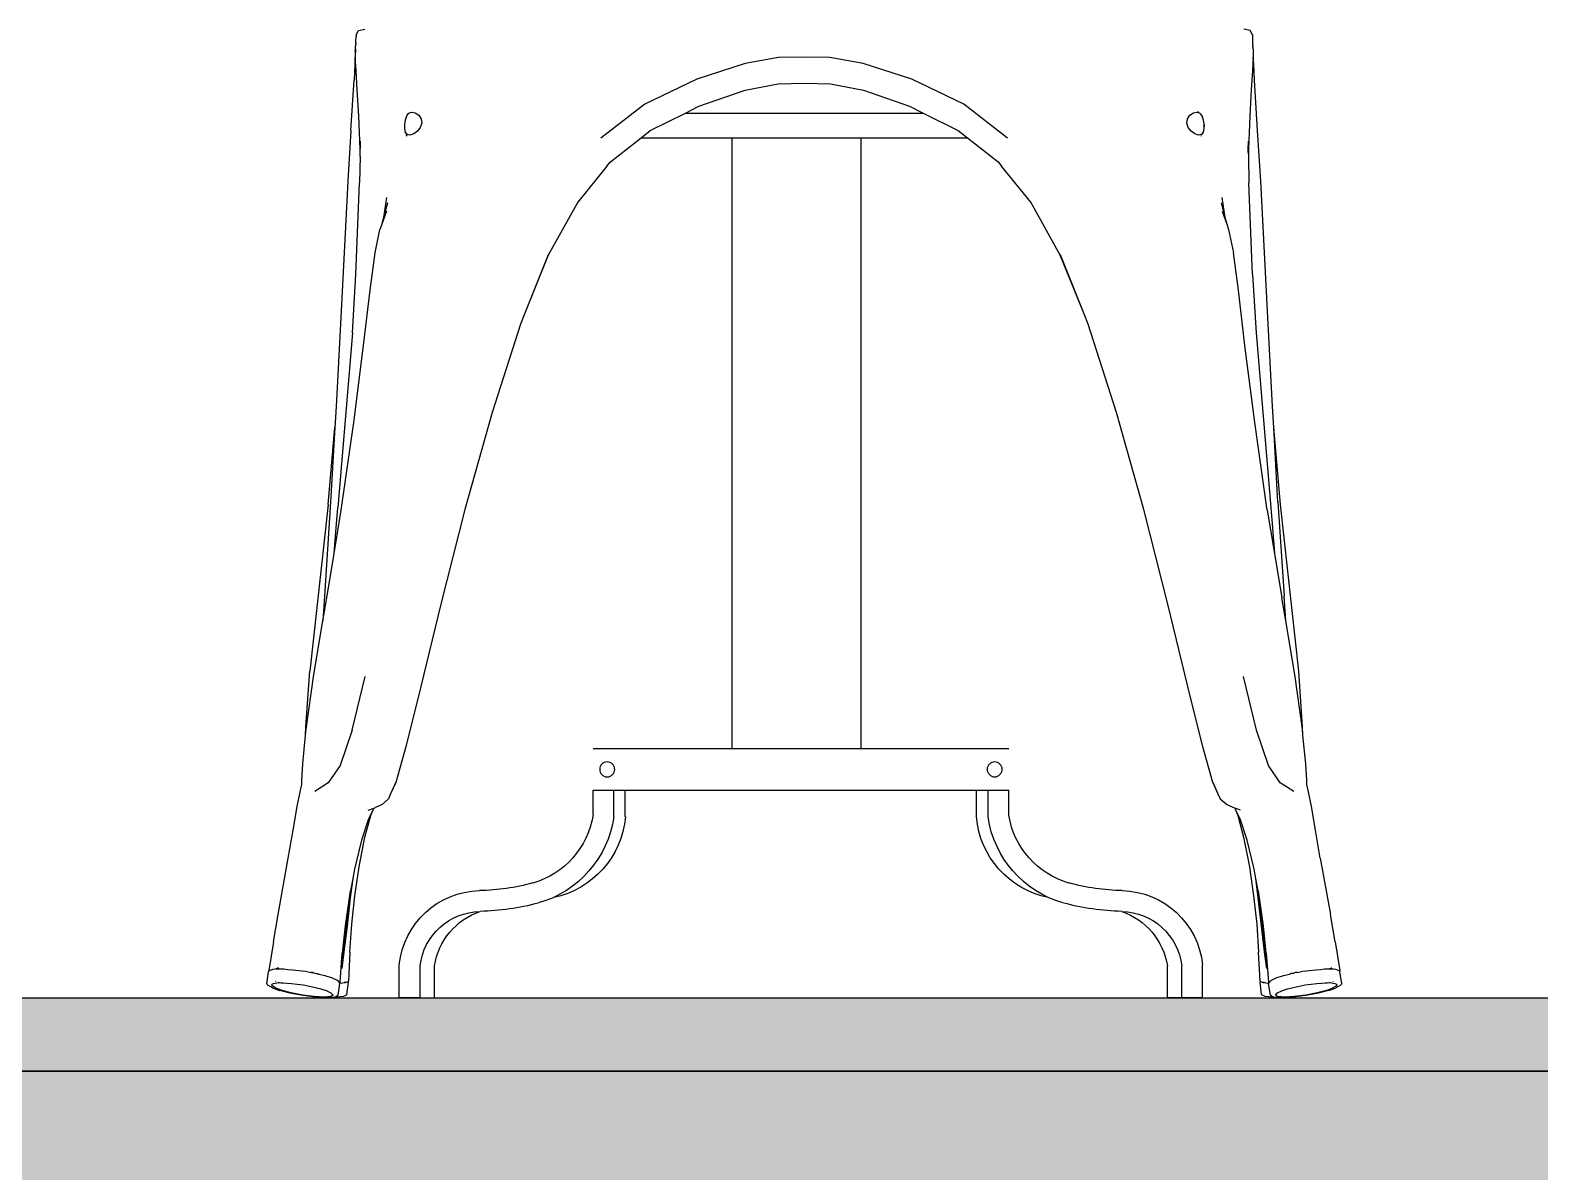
# Model space of a CAD drawing. Header units: millimetres. Extents: x 106699 to 122058, y 158555 to 162844.
# Drawn here: x 108962.6 to 109024.4, y 159656.2 to 159702.9 of the extents above; entities that cross this region are included whole.
import ezdxf

# ---------------------------------------------------------------- set-up
doc = ezdxf.new("R2010")
doc.units = ezdxf.units.MM
doc.layers.add('300_Z4_STR_F03$0$2-SPS-RCN', color=2, linetype='Continuous')
doc.layers.add('S2000-002 Çizgi', color=7, linetype='Continuous')
doc.layers.add('300_Z4_STR_F03$0$AUDIT_D_220920114151-103', color=251, linetype='Continuous', lineweight=5)

# ---------------------------------------------------------------- blocks, each defined once
blk = doc.blocks.new('A$C312ab914')
at = {"layer": 'S2000-002 Çizgi', "color": 8, "true_color": 0x7a7a7a}
for p, q in [((11.304, 39.432, 6.152), (11.399, 39.616, 6.152)), ((11.399, 39.616, 6.152), (11.661, 39.666, 6.152)), ((47.888, 39.616, 6.152), (47.626, 39.666, 6.152)), ((47.983, 39.432, 6.152), (47.888, 39.616, 6.152)), ((11.276, 38.894, 6.152), (11.282, 38.926, 6.152)), ((11.279, 38.949, 6.152), (11.28, 38.955, 6.152)), ((11.281, 38.945, 6.152), (11.279, 38.949, 6.152)), ((11.28, 38.955, 6.152), (11.283, 38.974, 6.152)), ((11.28, 38.93, 6.152), (11.281, 38.945, 6.152)), ((11.282, 38.926, 6.152), (11.28, 38.93, 6.152)), ((11.285, 39.026, 6.152), (11.283, 38.998, 6.152)), ((11.285, 38.991, 6.152), (11.283, 38.998, 6.152)), ((11.283, 38.974, 6.152), (11.285, 38.991, 6.152)), ((11.288, 39.058, 6.152), (11.285, 39.026, 6.152)), ((11.288, 39.106, 6.152), (11.289, 39.129, 6.152)), ((11.288, 39.058, 6.152), (11.288, 39.106, 6.152)), ((11.289, 39.129, 6.152), (11.291, 39.138, 6.152)), ((11.29, 39.142, 6.152), (11.292, 39.147, 6.152)), ((11.291, 39.138, 6.152), (11.29, 39.142, 6.152)), ((11.292, 39.166, 6.152), (11.294, 39.181, 6.152)), ((11.292, 39.147, 6.152), (11.292, 39.166, 6.152)), ((11.304, 39.432, 6.152), (11.294, 39.181, 6.152)), ((47.983, 39.432, 6.152), (47.986, 39.358, 6.152)), ((47.995, 39.181, 6.152), (47.986, 39.358, 6.152)), ((47.997, 39.148, 6.152), (47.995, 39.181, 6.152)), ((47.997, 39.148, 6.152), (47.997, 39.142, 6.152)), ((47.997, 39.133, 6.152), (47.997, 39.142, 6.152)), ((47.998, 39.129, 6.152), (47.997, 39.133, 6.152)), ((47.998, 39.112, 6.152), (47.998, 39.129, 6.152)), ((47.999, 39.106, 6.152), (47.998, 39.112, 6.152)), ((47.999, 39.106, 6.152), (47.999, 39.058, 6.152)), ((48.002, 39.026, 6.152), (47.999, 39.058, 6.152)), ((48.002, 39.026, 6.152), (48.005, 38.992, 6.152)), ((48.005, 38.992, 6.152), (48.005, 38.967, 6.152)), ((48.008, 38.955, 6.152), (48.005, 38.967, 6.152)), ((48.005, 38.926, 6.152), (48.008, 38.93, 6.152)), ((48.011, 38.894, 6.152), (48.005, 38.926, 6.152)), ((48.008, 38.949, 6.152), (48.008, 38.955, 6.152)), ((48.008, 38.93, 6.152), (48.008, 38.949, 6.152)), ((11.249, 38.22, 6.152), (11.267, 38.505, 6.152)), ((11.277, 38.855, 6.152), (11.266, 38.781, 6.152)), ((11.266, 38.781, 6.152), (11.267, 38.633, 6.152)), ((11.275, 38.75, 6.152), (11.267, 38.633, 6.152)), ((11.267, 38.633, 6.152), (11.269, 38.628, 6.152)), ((11.269, 38.628, 6.152), (11.267, 38.613, 6.152)), ((11.267, 38.613, 6.152), (11.267, 38.505, 6.152)), ((11.267, 38.505, 6.152), (11.298, 37.98, 6.152)), ((11.277, 38.855, 6.152), (11.275, 38.75, 6.152)), ((11.28, 38.89, 6.152), (11.276, 38.894, 6.152)), ((11.277, 38.855, 6.152), (11.28, 38.89, 6.152)), ((27.23, 38.262, 6.152), (28.593, 38.503, 6.152)), ((28.593, 38.503, 6.152), (29.644, 38.525, 6.152)), ((29.644, 38.525, 6.152), (30.695, 38.503, 6.152)), ((30.695, 38.503, 6.152), (32.058, 38.262, 6.152)), ((47.989, 37.98, 6.152), (48.02, 38.505, 6.152)), ((48.011, 38.894, 6.152), (48.007, 38.89, 6.152)), ((48.011, 38.855, 6.152), (48.007, 38.89, 6.152)), ((48.011, 38.855, 6.152), (48.012, 38.75, 6.152)), ((48.021, 38.781, 6.152), (48.011, 38.855, 6.152)), ((48.012, 38.75, 6.152), (48.02, 38.633, 6.152)), ((48.02, 38.633, 6.152), (48.018, 38.629, 6.152)), ((48.018, 38.629, 6.152), (48.021, 38.613, 6.152)), ((48.021, 38.781, 6.152), (48.02, 38.633, 6.152)), ((48.021, 38.613, 6.152), (48.02, 38.505, 6.152)), ((48.021, 38.613, 6.152), (48.038, 38.22, 6.152)), ((11.22, 37.574, 6.152), (11.249, 38.22, 6.152)), ((11.298, 37.98, 6.152), (11.35, 37.185, 6.152)), ((25.243, 37.622, 6.152), (27.23, 38.262, 6.152)), ((32.058, 38.262, 6.152), (34.045, 37.622, 6.152)), ((47.937, 37.185, 6.152), (47.989, 37.98, 6.152)), ((48.038, 38.22, 6.152), (48.068, 37.574, 6.152)), ((11.09, 35.516, 6.152), (11.22, 37.574, 6.152)), ((11.35, 37.185, 6.152), (11.415, 36.1, 6.152)), ((23.113, 36.597, 6.152), (25.243, 37.622, 6.152)), ((27.227, 37.17, 6.152), (25.332, 36.51, 6.152)), ((28.573, 37.428, 6.152), (27.227, 37.17, 6.152)), ((29.644, 37.456, 6.152), (28.573, 37.428, 6.152)), ((30.714, 37.428, 6.152), (29.644, 37.456, 6.152)), ((32.06, 37.17, 6.152), (30.714, 37.428, 6.152)), ((33.956, 36.51, 6.152), (32.06, 37.17, 6.152)), ((34.045, 37.622, 6.152), (36.174, 36.597, 6.152)), ((47.872, 36.1, 6.152), (47.937, 37.185, 6.152)), ((48.198, 35.516, 6.152), (48.068, 37.574, 6.152)), ((21.322, 35.2, 6.152), (23.113, 36.597, 6.152)), ((25.332, 36.51, 6.152), (24.78, 36.233, 6.152)), ((34.507, 36.233, 6.152), (33.956, 36.51, 6.152)), ((36.174, 36.597, 6.152), (37.965, 35.2, 6.152)), ((11.415, 36.1, 6.152), (11.464, 34.747, 6.152)), ((13.325, 35.952, 6.152), (13.297, 35.77, 6.152)), ((13.377, 36.112, 6.152), (13.325, 35.952, 6.152)), ((13.376, 36.125, 6.152), (13.362, 36.09, 6.152)), ((13.427, 36.187, 6.152), (13.377, 36.112, 6.152)), ((13.448, 36.211, 6.152), (13.427, 36.187, 6.152)), ((13.458, 36.223, 6.152), (13.448, 36.211, 6.152)), ((13.456, 36.222, 6.152), (13.448, 36.211, 6.152)), ((13.458, 36.223, 6.152), (13.456, 36.222, 6.152)), ((13.567, 36.27, 6.152), (13.458, 36.223, 6.152)), ((13.497, 36.27, 6.152), (13.494, 36.266, 6.152)), ((13.559, 36.302, 6.152), (13.497, 36.27, 6.152)), ((13.719, 36.242, 6.152), (13.567, 36.27, 6.152)), ((13.865, 36.149, 6.152), (13.719, 36.242, 6.152)), ((13.96, 36.001, 6.152), (13.865, 36.149, 6.152)), ((13.987, 35.823, 6.152), (13.96, 36.001, 6.152)), ((24.78, 36.233, 6.152), (23.341, 35.511, 6.152)), ((29.646, 36.233, 6.152), (24.78, 36.233, 6.152)), ((34.507, 36.233, 6.152), (29.646, 36.233, 6.152)), ((35.946, 35.511, 6.152), (34.507, 36.233, 6.152)), ((45.328, 36.001, 6.152), (45.301, 35.823, 6.152)), ((45.422, 36.149, 6.152), (45.328, 36.001, 6.152)), ((45.569, 36.242, 6.152), (45.422, 36.149, 6.152)), ((45.72, 36.27, 6.152), (45.569, 36.242, 6.152)), ((45.832, 36.222, 6.152), (45.72, 36.27, 6.152)), ((45.91, 36.112, 6.152), (45.832, 36.222, 6.152)), ((45.878, 36.199, 6.152), (45.896, 36.178, 6.152)), ((45.963, 35.952, 6.152), (45.91, 36.112, 6.152)), ((45.99, 35.77, 6.152), (45.963, 35.952, 6.152)), ((47.823, 34.747, 6.152), (47.872, 36.1, 6.152)), ((10.965, 33.445, 6.152), (11.09, 35.516, 6.152)), ((13.277, 35.758, 6.152), (13.272, 35.725, 6.152)), ((13.272, 35.725, 6.152), (13.29, 35.587, 6.152)), ((13.297, 35.77, 6.152), (13.294, 35.593, 6.152)), ((13.294, 35.593, 6.152), (13.321, 35.458, 6.152)), ((13.308, 35.491, 6.152), (13.321, 35.458, 6.152)), ((13.321, 35.458, 6.152), (13.324, 35.446, 6.152)), ((13.324, 35.446, 6.152), (13.394, 35.356, 6.152)), ((13.389, 35.307, 6.152), (13.408, 35.284, 6.152)), ((13.394, 35.356, 6.152), (13.506, 35.33, 6.152)), ((13.506, 35.33, 6.152), (13.658, 35.376, 6.152)), ((13.658, 35.376, 6.152), (13.811, 35.484, 6.152)), ((13.811, 35.484, 6.152), (13.929, 35.641, 6.152)), ((13.929, 35.641, 6.152), (13.987, 35.823, 6.152)), ((23.341, 35.511, 6.152), (22.964, 35.216, 6.152)), ((36.323, 35.216, 6.152), (35.946, 35.511, 6.152)), ((45.301, 35.823, 6.152), (45.358, 35.641, 6.152)), ((45.358, 35.641, 6.152), (45.476, 35.484, 6.152)), ((45.476, 35.484, 6.152), (45.63, 35.376, 6.152)), ((45.63, 35.376, 6.152), (45.781, 35.33, 6.152)), ((45.781, 35.33, 6.152), (45.893, 35.356, 6.152)), ((45.893, 35.356, 6.152), (45.963, 35.446, 6.152)), ((45.937, 35.32, 6.152), (45.908, 35.285, 6.152)), ((45.952, 35.356, 6.152), (45.937, 35.32, 6.152)), ((45.963, 35.446, 6.152), (45.993, 35.593, 6.152)), ((45.981, 35.426, 6.152), (45.976, 35.415, 6.152)), ((45.993, 35.593, 6.152), (45.99, 35.77, 6.152)), ((48.198, 35.516, 6.152), (48.323, 33.445, 6.152)), ((11.464, 34.747, 6.152), (11.469, 34.453, 6.152)), ((11.473, 34.624, 6.152), (11.469, 34.453, 6.152)), ((11.484, 35.08, 6.152), (11.473, 34.624, 6.152)), ((11.473, 34.624, 6.152), (11.474, 34.9, 6.152)), ((22.964, 35.216, 6.152), (21.711, 34.236, 6.152)), ((36.323, 35.216, 6.152), (22.964, 35.216, 6.152)), ((27.31, 10.211, 6.152), (27.31, 35.216, 6.152)), ((32.591, 10.211, 6.152), (32.591, 35.216, 6.152)), ((37.576, 34.236, 6.152), (36.323, 35.216, 6.152)), ((47.814, 34.624, 6.152), (47.803, 35.08, 6.152)), ((47.814, 34.624, 6.152), (47.813, 34.9, 6.152)), ((47.818, 34.453, 6.152), (47.814, 34.624, 6.152)), ((47.818, 34.453, 6.152), (47.823, 34.747, 6.152)), ((11.469, 34.453, 6.152), (11.444, 33.368, 6.152)), ((20.369, 32.585, 6.152), (21.566, 34.06, 6.152)), ((21.711, 34.236, 6.152), (21.566, 34.06, 6.152)), ((21.711, 34.236, 6.152), (21.727, 34.258, 6.152)), ((37.56, 34.258, 6.152), (37.576, 34.236, 6.152)), ((37.721, 34.06, 6.152), (37.576, 34.236, 6.152)), ((37.721, 34.06, 6.152), (38.918, 32.585, 6.152)), ((47.818, 34.453, 6.152), (47.843, 33.368, 6.152)), ((10.675, 27.864, 6.152), (10.965, 33.445, 6.152)), ((11.297, 29.616, 6.152), (11.444, 33.368, 6.152)), ((47.991, 29.616, 6.152), (47.843, 33.368, 6.152)), ((48.323, 33.445, 6.152), (48.612, 27.864, 6.152)), ((12.55, 32.78, 6.152), (12.426, 31.951, 6.152)), ((46.737, 32.78, 6.152), (46.862, 31.951, 6.152)), ((12.546, 32.209, 6.152), (12.343, 31.647, 6.152)), ((12.589, 32.553, 6.152), (12.426, 31.951, 6.152)), ((19.167, 30.409, 6.152), (20.369, 32.585, 6.152)), ((38.918, 32.585, 6.152), (40.12, 30.409, 6.152)), ((46.698, 32.553, 6.152), (46.862, 31.951, 6.152)), ((46.741, 32.209, 6.152), (46.944, 31.647, 6.152)), ((12.343, 31.647, 6.152), (12.277, 31.464, 6.152)), ((12.426, 31.951, 6.152), (12.343, 31.647, 6.152)), ((46.862, 31.951, 6.152), (46.944, 31.647, 6.152)), ((46.944, 31.647, 6.152), (47.01, 31.464, 6.152)), ((12.277, 31.464, 6.152), (12.081, 30.504, 6.152)), ((47.206, 30.504, 6.152), (47.01, 31.464, 6.152)), ((11.878, 28.975, 6.152), (12.081, 30.504, 6.152)), ((18.174, 27.964, 6.152), (19.157, 30.433, 6.152)), ((18.174, 27.964, 6.152), (19.167, 30.409, 6.152)), ((40.12, 30.409, 6.152), (41.113, 27.964, 6.152)), ((40.13, 30.433, 6.152), (41.113, 27.964, 6.152)), ((47.409, 28.975, 6.152), (47.206, 30.504, 6.152)), ((11.297, 29.616, 6.152), (11.154, 27.233, 6.152)), ((48.134, 27.233, 6.152), (47.991, 29.616, 6.152)), ((11.607, 26.715, 6.152), (11.878, 28.975, 6.152)), ((47.68, 26.715, 6.152), (47.409, 28.975, 6.152)), ((10.478, 24.223, 6.152), (10.675, 27.864, 6.152)), ((18.024, 27.585, 6.152), (18.174, 27.964, 6.152)), ((41.113, 27.964, 6.152), (41.263, 27.585, 6.152)), ((48.612, 27.864, 6.152), (48.809, 24.223, 6.152)), ((11.154, 27.233, 6.152), (10.555, 20.086, 6.152)), ((16.864, 23.968, 6.152), (18.024, 27.585, 6.152)), ((41.263, 27.585, 6.152), (42.423, 23.968, 6.152)), ((48.134, 27.233, 6.152), (48.732, 20.086, 6.152)), ((11.206, 23.562, 6.152), (11.607, 26.715, 6.152)), ((48.081, 23.562, 6.152), (47.68, 26.715, 6.152)), ((10.429, 23.351, 6.152), (10.478, 24.223, 6.152)), ((48.809, 24.223, 6.152), (48.858, 23.351, 6.152)), ((10.695, 19.966, 6.152), (11.206, 23.562, 6.152)), ((15.754, 20.006, 6.152), (16.864, 23.968, 6.152)), ((42.423, 23.968, 6.152), (43.533, 20.006, 6.152)), ((48.592, 19.966, 6.152), (48.081, 23.562, 6.152)), ((10.159, 20.211, 6.152), (10.429, 23.351, 6.152)), ((10.258, 20.306, 6.152), (10.429, 23.351, 6.152)), ((49.128, 20.211, 6.152), (48.858, 23.351, 6.152)), ((48.858, 23.351, 6.152), (49.029, 20.306, 6.152)), ((9.41, 13.38, 6.152), (10.159, 20.211, 6.152)), ((10.258, 20.306, 6.152), (10.01, 16.452, 6.152)), ((10.695, 19.966, 6.152), (10.4, 18.2, 6.152)), ((10.549, 20.061, 6.152), (10.501, 19.427, 6.152)), ((10.555, 20.086, 6.152), (10.549, 20.061, 6.152)), ((14.768, 16.122, 6.152), (15.754, 20.006, 6.152)), ((43.533, 20.006, 6.152), (44.519, 16.122, 6.152)), ((48.887, 18.2, 6.152), (48.592, 19.966, 6.152)), ((48.738, 20.061, 6.152), (48.732, 20.086, 6.152)), ((48.786, 19.426, 6.152), (48.738, 20.061, 6.152)), ((49.029, 20.306, 6.152), (49.277, 16.452, 6.152)), ((49.128, 20.211, 6.152), (49.877, 13.38, 6.152)), ((10.501, 19.427, 6.152), (10.4, 18.2, 6.152)), ((48.887, 18.2, 6.152), (48.786, 19.426, 6.152)), ((10.4, 18.2, 6.152), (10.096, 16.381, 6.152)), ((49.191, 16.381, 6.152), (48.887, 18.2, 6.152)), ((9.938, 15.446, 6.152), (10.01, 16.452, 6.152)), ((9.938, 15.446, 6.152), (10.096, 16.381, 6.152)), ((13.952, 12.755, 6.152), (14.768, 16.122, 6.152)), ((44.519, 16.122, 6.152), (45.335, 12.755, 6.152)), ((49.349, 15.446, 6.152), (49.191, 16.381, 6.152)), ((49.277, 16.452, 6.152), (49.349, 15.446, 6.152)), ((9.566, 13.247, 6.152), (9.938, 15.446, 6.152)), ((49.722, 13.247, 6.152), (49.349, 15.446, 6.152)), ((9.248, 11.103, 6.152), (9.41, 13.38, 6.152)), ((9.259, 11.007, 6.152), (9.566, 13.247, 6.152)), ((11.138, 10.966, 6.152), (11.675, 13.165, 6.152)), ((48.149, 10.966, 6.152), (47.612, 13.165, 6.152)), ((50.028, 11.007, 6.152), (49.722, 13.247, 6.152)), ((50.039, 11.103, 6.152), (49.877, 13.38, 6.152)), ((13.352, 10.343, 6.152), (13.952, 12.755, 6.152)), ((45.335, 12.755, 6.152), (45.935, 10.343, 6.152)), ((9.117, 9.59, 6.152), (9.235, 10.765, 6.152)), ((9.235, 10.765, 6.152), (9.248, 11.103, 6.152)), ((9.235, 10.765, 6.152), (9.259, 11.007, 6.152)), ((10.648, 9.516, 6.152), (11.138, 10.966, 6.152)), ((48.149, 10.966, 6.152), (48.64, 9.516, 6.152)), ((50.052, 10.765, 6.152), (50.028, 11.007, 6.152)), ((50.052, 10.765, 6.152), (50.039, 11.103, 6.152)), ((50.17, 9.59, 6.152), (50.052, 10.765, 6.152)), ((12.922, 8.826, 6.152), (13.352, 10.343, 6.152)), ((38.291, 10.211, 6.152), (21.273, 10.211, 6.152)), ((45.935, 10.343, 6.152), (46.365, 8.826, 6.152)), ((9.081, 8.924, 6.152), (9.117, 9.59, 6.152)), ((10.162, 8.81, 6.152), (10.648, 9.516, 6.152)), ((48.64, 9.516, 6.152), (49.125, 8.81, 6.152)), ((50.206, 8.924, 6.152), (50.17, 9.59, 6.152)), ((9.011, 8.446, 6.152), (9.078, 8.742, 6.152)), ((9.078, 8.742, 6.152), (9.081, 8.924, 6.152)), ((9.612, 8.451, 6.152), (10.162, 8.81, 6.152)), ((12.92, 8.842, 6.152), (12.715, 8.364, 6.152)), ((12.922, 8.826, 6.152), (12.715, 8.364, 6.152)), ((46.365, 8.826, 6.152), (46.572, 8.364, 6.152)), ((46.367, 8.842, 6.152), (46.572, 8.364, 6.152)), ((49.125, 8.81, 6.152), (49.675, 8.451, 6.152)), ((50.209, 8.742, 6.152), (50.206, 8.924, 6.152)), ((50.277, 8.446, 6.152), (50.209, 8.742, 6.152)), ((8.892, 7.844, 6.152), (9.011, 8.446, 6.152)), ((9.608, 8.448, 6.152), (9.607, 8.45, 6.152)), ((12.624, 8.151, 6.152), (12.383, 7.942, 6.152)), ((12.715, 8.364, 6.152), (12.624, 8.151, 6.152)), ((38.291, 8.509, 6.152), (21.273, 8.509, 6.152)), ((21.273, 7.481, 6.152), (21.273, 8.509, 6.152)), ((22.123, 7.417, 6.152), (22.123, 8.509, 6.152)), ((22.595, 7.417, 6.152), (22.595, 8.509, 6.152)), ((36.968, 7.417, 6.152), (36.968, 8.509, 6.152)), ((37.44, 7.417, 6.152), (37.44, 8.509, 6.152)), ((38.291, 7.481, 6.152), (38.291, 8.509, 6.152)), ((46.572, 8.364, 6.152), (46.663, 8.151, 6.152)), ((46.923, 7.926, 6.152), (46.663, 8.151, 6.152)), ((49.68, 8.45, 6.152), (49.68, 8.448, 6.152)), ((50.395, 7.844, 6.152), (50.277, 8.446, 6.152)), ((8.723, 6.874, 6.152), (8.892, 7.844, 6.152)), ((11.906, 7.464, 6.152), (11.663, 6.578, 6.152)), ((11.794, 7.693, 6.152), (11.985, 7.761, 6.152)), ((11.811, 7.334, 6.152), (12.025, 7.775, 6.152)), ((12.025, 7.775, 6.152), (11.906, 7.464, 6.152)), ((11.985, 7.761, 6.152), (11.978, 7.746, 6.152)), ((11.985, 7.761, 6.152), (11.995, 7.764, 6.152)), ((11.99, 7.756, 6.152), (11.995, 7.764, 6.152)), ((11.995, 7.764, 6.152), (12.025, 7.775, 6.152)), ((12.025, 7.775, 6.152), (12.093, 7.799, 6.152)), ((12.093, 7.799, 6.152), (12.364, 7.926, 6.152)), ((12.364, 7.926, 6.152), (12.381, 7.94, 6.152)), ((12.383, 7.942, 6.152), (12.381, 7.94, 6.152)), ((46.923, 7.926, 6.152), (47.195, 7.799, 6.152)), ((47.262, 7.775, 6.152), (47.195, 7.799, 6.152)), ((47.262, 7.775, 6.152), (47.477, 7.334, 6.152)), ((47.381, 7.464, 6.152), (47.262, 7.775, 6.152)), ((47.493, 7.693, 6.152), (47.262, 7.775, 6.152)), ((47.624, 6.578, 6.152), (47.381, 7.464, 6.152)), ((50.564, 6.874, 6.152), (50.395, 7.844, 6.152)), ((8.526, 5.719, 6.152), (8.723, 6.874, 6.152)), ((11.524, 6.465, 6.152), (11.811, 7.334, 6.152)), ((47.477, 7.334, 6.152), (47.763, 6.465, 6.152)), ((50.762, 5.719, 6.152), (50.564, 6.874, 6.152)), ((11.238, 5.271, 6.152), (11.524, 6.465, 6.152)), ((11.663, 6.578, 6.152), (11.429, 5.366, 6.152)), ((47.858, 5.366, 6.152), (47.624, 6.578, 6.152)), ((47.763, 6.465, 6.152), (48.049, 5.271, 6.152)), ((8.526, 5.719, 6.152), (8.114, 3.422, 6.152)), ((51.173, 3.422, 6.152), (50.762, 5.719, 6.152)), ((11.164, 4.887, 6.152), (11.238, 5.271, 6.152)), ((11.429, 5.366, 6.152), (11.253, 4.184, 6.152)), ((48.035, 4.184, 6.152), (47.858, 5.366, 6.152)), ((48.049, 5.271, 6.152), (48.123, 4.886, 6.152)), ((11.014, 4.102, 6.152), (11.069, 4.389, 6.152)), ((11.069, 4.389, 6.152), (11.033, 4.099, 6.152)), ((11.062, 4.099, 6.152), (11.164, 4.887, 6.152)), ((11.069, 4.389, 6.152), (11.164, 4.887, 6.152)), ((48.123, 4.886, 6.152), (48.225, 4.099, 6.152)), ((48.123, 4.886, 6.152), (48.218, 4.389, 6.152)), ((48.255, 4.099, 6.152), (48.218, 4.389, 6.152)), ((48.218, 4.389, 6.152), (48.273, 4.102, 6.152)), ((10.848, 2.956, 6.152), (11.014, 4.102, 6.152)), ((11.033, 4.099, 6.152), (10.901, 2.935, 6.152)), ((10.93, 2.935, 6.152), (11.062, 4.099, 6.152)), ((11.253, 4.184, 6.152), (11.128, 3.022, 6.152)), ((48.159, 3.022, 6.152), (48.035, 4.184, 6.152)), ((48.225, 4.099, 6.152), (48.357, 2.935, 6.152)), ((48.387, 2.935, 6.152), (48.255, 4.099, 6.152)), ((48.273, 4.102, 6.152), (48.439, 2.956, 6.152)), ((7.922, 2.302, 6.152), (8.114, 3.422, 6.152)), ((51.365, 2.302, 6.152), (51.173, 3.422, 6.152)), ((10.736, 1.831, 6.152), (10.848, 2.956, 6.152)), ((10.901, 2.935, 6.152), (10.773, 1.784, 6.152)), ((10.791, 1.784, 6.152), (10.93, 2.935, 6.152)), ((11.128, 3.022, 6.152), (11.049, 1.876, 6.152)), ((48.238, 1.876, 6.152), (48.159, 3.022, 6.152)), ((48.357, 2.935, 6.152), (48.496, 1.784, 6.152)), ((48.514, 1.784, 6.152), (48.387, 2.935, 6.152)), ((48.439, 2.956, 6.152), (48.551, 1.831, 6.152)), ((7.922, 2.302, 6.152), (7.725, 1.124, 6.152)), ((10.99, 0.692, 6.152), (11.049, 1.876, 6.152)), ((48.238, 1.876, 6.152), (48.297, 0.692, 6.152)), ((51.365, 2.302, 6.152), (51.562, 1.124, 6.152)), ((8.08, 1.258, 6.152), (8.079, 1.247, 6.152)), ((10.736, 1.831, 6.152), (10.644, 0.648, 6.152)), ((10.715, 1.213, 6.152), (10.791, 1.784, 6.152)), ((10.773, 1.784, 6.152), (10.715, 1.213, 6.152)), ((13.345, 0, 6.152), (13.345, 1.36, 6.152)), ((14.195, 0, 6.152), (14.195, 1.313, 6.152)), ((14.785, 0, 6.152), (14.785, 1.313, 6.152)), ((44.778, 0, 6.152), (44.778, 1.313, 6.152)), ((45.368, 0, 6.152), (45.368, 1.313, 6.152)), ((46.218, 0, 6.152), (46.218, 1.36, 6.152)), ((48.496, 1.784, 6.152), (48.572, 1.213, 6.152)), ((48.572, 1.213, 6.152), (48.514, 1.784, 6.152)), ((48.643, 0.648, 6.152), (48.551, 1.831, 6.152)), ((51.207, 1.258, 6.152), (51.209, 1.247, 6.152)), ((7.646, 0.593, 6.152), (7.721, 1.071, 6.152)), ((7.737, 1.097, 6.152), (7.721, 1.071, 6.152)), ((7.727, 1.106, 6.152), (7.725, 1.124, 6.152)), ((7.737, 1.097, 6.152), (7.727, 1.106, 6.152)), ((7.745, 1.108, 6.152), (7.737, 1.097, 6.152)), ((7.742, 1.092, 6.152), (7.737, 1.097, 6.152)), ((7.761, 1.129, 6.152), (7.745, 1.108, 6.152)), ((7.829, 1.155, 6.152), (7.761, 1.129, 6.152)), ((7.906, 1.175, 6.152), (7.829, 1.155, 6.152)), ((7.983, 1.189, 6.152), (7.906, 1.175, 6.152)), ((8.05, 1.2, 6.152), (7.983, 1.189, 6.152)), ((8.014, 0.687, 6.152), (8.013, 0.679, 6.152)), ((8.039, 1.182, 6.152), (8.031, 1.181, 6.152)), ((8.071, 1.187, 6.152), (8.039, 1.182, 6.152)), ((8.073, 1.202, 6.152), (8.05, 1.2, 6.152)), ((8.115, 0.627, 6.152), (8.063, 0.618, 6.152)), ((8.071, 1.187, 6.152), (8.07, 1.182, 6.152)), ((8.073, 1.202, 6.152), (8.071, 1.187, 6.152)), ((8.1, 1.192, 6.152), (8.071, 1.187, 6.152)), ((8.12, 1.204, 6.152), (8.073, 1.202, 6.152)), ((8.076, 1.226, 6.152), (8.074, 1.207, 6.152)), ((8.163, 1.196, 6.152), (8.1, 1.192, 6.152)), ((8.165, 0.63, 6.152), (8.115, 0.627, 6.152)), ((8.147, 1.203, 6.152), (8.12, 1.204, 6.152)), ((8.231, 1.197, 6.152), (8.147, 1.203, 6.152)), ((8.207, 1.193, 6.152), (8.163, 1.196, 6.152)), ((8.229, 0.625, 6.152), (8.165, 0.63, 6.152)), ((8.325, 0.615, 6.152), (8.229, 0.625, 6.152)), ((8.347, 1.186, 6.152), (8.231, 1.197, 6.152)), ((8.508, 1.172, 6.152), (8.347, 1.186, 6.152)), ((8.714, 1.154, 6.152), (8.508, 1.172, 6.152)), ((8.965, 1.13, 6.152), (8.714, 1.154, 6.152)), ((9.239, 1.093, 6.152), (8.965, 1.13, 6.152)), ((9.46, 1.049, 6.152), (9.239, 1.093, 6.152)), ((9.46, 1.049, 6.152), (9.484, 1.047, 6.152)), ((9.484, 1.047, 6.152), (9.501, 1.041, 6.152)), ((9.501, 1.041, 6.152), (9.514, 1.04, 6.152)), ((9.514, 1.04, 6.152), (9.518, 1.044, 6.152)), ((9.518, 1.044, 6.152), (9.549, 1.037, 6.152)), ((9.664, 1.006, 6.152), (9.549, 1.037, 6.152)), ((9.664, 1.006, 6.152), (9.726, 0.997, 6.152)), ((9.783, 0.979, 6.152), (9.726, 0.997, 6.152)), ((10.038, 0.918, 6.152), (9.783, 0.979, 6.152)), ((10.038, 0.918, 6.152), (10.059, 0.912, 6.152)), ((10.303, 0.835, 6.152), (10.059, 0.912, 6.152)), ((10.529, 0.725, 6.152), (10.303, 0.835, 6.152)), ((10.627, 0.625, 6.152), (10.529, 0.725, 6.152)), ((10.627, 0.625, 6.152), (10.618, 0.619, 6.152)), ((10.638, 0.631, 6.152), (10.627, 0.625, 6.152)), ((10.633, 0.619, 6.152), (10.627, 0.625, 6.152)), ((10.633, 0.619, 6.152), (10.636, 0.612, 6.152)), ((10.854, 0.627, 6.152), (10.636, 0.612, 6.152)), ((10.638, 0.631, 6.152), (10.644, 0.648, 6.152)), ((10.863, 0.666, 6.152), (10.827, 0.649, 6.152)), ((10.868, 0.628, 6.152), (10.854, 0.627, 6.152)), ((10.973, 0.677, 6.152), (10.868, 0.628, 6.152)), ((10.93, 0.148, 6.152), (10.99, 0.647, 6.152)), ((10.967, 0.682, 6.152), (10.973, 0.677, 6.152)), ((10.985, 0.682, 6.152), (10.973, 0.677, 6.152)), ((10.973, 0.677, 6.152), (10.98, 0.672, 6.152)), ((10.98, 0.672, 6.152), (10.99, 0.647, 6.152)), ((10.99, 0.692, 6.152), (10.985, 0.682, 6.152)), ((48.297, 0.692, 6.152), (48.303, 0.682, 6.152)), ((48.311, 0.672, 6.152), (48.301, 0.647, 6.152)), ((48.361, 0.148, 6.152), (48.301, 0.647, 6.152)), ((48.317, 0.676, 6.152), (48.303, 0.682, 6.152)), ((48.311, 0.672, 6.152), (48.317, 0.676, 6.152)), ((48.317, 0.676, 6.152), (48.323, 0.68, 6.152)), ((48.419, 0.628, 6.152), (48.317, 0.676, 6.152)), ((48.419, 0.628, 6.152), (48.434, 0.627, 6.152)), ((48.461, 0.649, 6.152), (48.424, 0.666, 6.152)), ((48.656, 0.612, 6.152), (48.434, 0.627, 6.152)), ((48.643, 0.648, 6.152), (48.649, 0.631, 6.152)), ((48.663, 0.623, 6.152), (48.649, 0.631, 6.152)), ((48.656, 0.612, 6.152), (48.658, 0.619, 6.152)), ((48.663, 0.623, 6.152), (48.658, 0.619, 6.152)), ((48.763, 0.725, 6.152), (48.663, 0.623, 6.152)), ((48.989, 0.835, 6.152), (48.763, 0.725, 6.152)), ((49.233, 0.912, 6.152), (48.989, 0.835, 6.152)), ((49.254, 0.918, 6.152), (49.233, 0.912, 6.152)), ((49.508, 0.979, 6.152), (49.254, 0.918, 6.152)), ((49.554, 0.995, 6.152), (49.508, 0.979, 6.152)), ((49.627, 1.006, 6.152), (49.554, 0.995, 6.152)), ((49.777, 1.04, 6.152), (49.627, 1.006, 6.152)), ((49.738, 1.037, 6.152), (49.766, 1.043, 6.152)), ((49.766, 1.043, 6.152), (49.771, 1.043, 6.152)), ((49.771, 1.043, 6.152), (49.777, 1.04, 6.152)), ((49.794, 1.042, 6.152), (49.777, 1.04, 6.152)), ((49.802, 1.046, 6.152), (49.794, 1.042, 6.152)), ((49.802, 1.046, 6.152), (49.832, 1.049, 6.152)), ((50.053, 1.093, 6.152), (49.832, 1.049, 6.152)), ((50.327, 1.13, 6.152), (50.053, 1.093, 6.152)), ((50.577, 1.154, 6.152), (50.327, 1.13, 6.152)), ((50.783, 1.172, 6.152), (50.577, 1.154, 6.152)), ((50.944, 1.186, 6.152), (50.783, 1.172, 6.152)), ((51.06, 1.197, 6.152), (50.944, 1.186, 6.152)), ((51.063, 0.625, 6.152), (50.966, 0.615, 6.152)), ((51.144, 1.203, 6.152), (51.06, 1.197, 6.152)), ((51.127, 0.63, 6.152), (51.063, 0.625, 6.152)), ((51.124, 1.196, 6.152), (51.084, 1.193, 6.152)), ((51.187, 1.192, 6.152), (51.124, 1.196, 6.152)), ((51.177, 0.627, 6.152), (51.127, 0.63, 6.152)), ((51.144, 1.203, 6.152), (51.171, 1.204, 6.152)), ((51.214, 1.201, 6.152), (51.171, 1.204, 6.152)), ((51.228, 0.618, 6.152), (51.177, 0.627, 6.152)), ((51.216, 1.187, 6.152), (51.187, 1.192, 6.152)), ((51.211, 1.226, 6.152), (51.214, 1.207, 6.152)), ((51.242, 1.2, 6.152), (51.214, 1.201, 6.152)), ((51.214, 1.201, 6.152), (51.216, 1.187, 6.152)), ((51.216, 1.187, 6.152), (51.217, 1.182, 6.152)), ((51.248, 1.182, 6.152), (51.216, 1.187, 6.152)), ((51.309, 1.189, 6.152), (51.242, 1.2, 6.152)), ((51.258, 1.18, 6.152), (51.248, 1.182, 6.152)), ((51.278, 0.687, 6.152), (51.279, 0.679, 6.152)), ((51.385, 1.175, 6.152), (51.309, 1.189, 6.152)), ((51.462, 1.155, 6.152), (51.385, 1.175, 6.152)), ((51.531, 1.129, 6.152), (51.462, 1.155, 6.152)), ((51.531, 1.129, 6.152), (51.547, 1.108, 6.152)), ((51.553, 1.099, 6.152), (51.547, 1.108, 6.152)), ((51.549, 1.095, 6.152), (51.553, 1.099, 6.152)), ((51.553, 1.099, 6.152), (51.56, 1.106, 6.152)), ((51.571, 1.071, 6.152), (51.553, 1.099, 6.152)), ((51.56, 1.106, 6.152), (51.562, 1.124, 6.152)), ((51.646, 0.593, 6.152), (51.571, 1.071, 6.152)), ((7.646, 0.593, 6.152), (7.655, 0.568, 6.152)), ((7.655, 0.568, 6.152), (7.711, 0.514, 6.152)), ((7.711, 0.514, 6.152), (7.812, 0.452, 6.152)), ((7.812, 0.452, 6.152), (7.927, 0.39, 6.152)), ((7.865, 0.565, 6.152), (7.844, 0.532, 6.152)), ((7.844, 0.532, 6.152), (7.894, 0.484, 6.152)), ((7.925, 0.587, 6.152), (7.865, 0.565, 6.152)), ((7.894, 0.484, 6.152), (7.984, 0.429, 6.152)), ((7.996, 0.605, 6.152), (7.925, 0.587, 6.152)), ((7.927, 0.39, 6.152), (8.151, 0.312, 6.152)), ((7.984, 0.429, 6.152), (8.083, 0.374, 6.152)), ((8.063, 0.618, 6.152), (7.996, 0.605, 6.152)), ((8.083, 0.374, 6.152), (8.278, 0.307, 6.152)), ((8.151, 0.312, 6.152), (8.176, 0.304, 6.152)), ((8.176, 0.304, 6.152), (8.597, 0.198, 6.152)), ((8.278, 0.307, 6.152), (8.654, 0.212, 6.152)), ((8.473, 0.603, 6.152), (8.325, 0.615, 6.152)), ((8.665, 0.586, 6.152), (8.473, 0.603, 6.152)), ((8.597, 0.198, 6.152), (9.12, 0.094, 6.152)), ((8.654, 0.212, 6.152), (9.121, 0.119, 6.152)), ((8.893, 0.565, 6.152), (8.665, 0.586, 6.152)), ((9.141, 0.532, 6.152), (8.893, 0.565, 6.152)), ((9.12, 0.094, 6.152), (9.646, 0.026, 6.152)), ((9.121, 0.119, 6.152), (9.59, 0.058, 6.152)), ((9.393, 0.484, 6.152), (9.141, 0.532, 6.152)), ((9.638, 0.428, 6.152), (9.393, 0.484, 6.152)), ((9.59, 0.058, 6.152), (9.992, 0.035, 6.152)), ((9.864, 0.374, 6.152), (9.638, 0.428, 6.152)), ((9.646, 0.026, 6.152), (10.097, 0.001, 6.152)), ((10.075, 0.306, 6.152), (9.864, 0.374, 6.152)), ((9.992, 0.035, 6.152), (10.259, 0.058, 6.152)), ((10.27, 0.211, 6.152), (10.075, 0.306, 6.152)), ((10.124, 0, 6.152), (10.097, 0.001, 6.152)), ((10.124, 0, 6.152), (10.432, 0.026, 6.152)), ((10.259, 0.058, 6.152), (10.361, 0.118, 6.152)), ((10.361, 0.118, 6.152), (10.27, 0.211, 6.152)), ((10.432, 0.026, 6.152), (10.476, 0.052, 6.152)), ((10.476, 0.052, 6.152), (10.551, 0.096, 6.152)), ((10.492, 0.052, 6.152), (10.476, 0.052, 6.152)), ((10.799, 0.072, 6.152), (10.492, 0.052, 6.152)), ((10.567, 0.117, 6.152), (10.551, 0.096, 6.152)), ((10.567, 0.117, 6.152), (10.642, 0.594, 6.152)), ((10.636, 0.612, 6.152), (10.625, 0.612, 6.152)), ((10.636, 0.612, 6.152), (10.642, 0.594, 6.152)), ((10.915, 0.126, 6.152), (10.799, 0.072, 6.152)), ((10.93, 0.148, 6.152), (10.915, 0.126, 6.152)), ((13.345, 0, 6.152), (14.195, 0, 6.152)), ((14.195, 0, 6.152), (14.785, 0, 6.152)), ((45.368, 0, 6.152), (44.778, 0, 6.152)), ((45.368, 0, 6.152), (46.218, 0, 6.152)), ((48.361, 0.148, 6.152), (48.377, 0.126, 6.152)), ((48.493, 0.072, 6.152), (48.377, 0.126, 6.152)), ((48.8, 0.052, 6.152), (48.493, 0.072, 6.152)), ((48.649, 0.594, 6.152), (48.656, 0.612, 6.152)), ((48.724, 0.117, 6.152), (48.649, 0.594, 6.152)), ((48.724, 0.117, 6.152), (48.74, 0.096, 6.152)), ((48.74, 0.096, 6.152), (48.815, 0.052, 6.152)), ((48.8, 0.052, 6.152), (48.815, 0.052, 6.152)), ((48.815, 0.052, 6.152), (48.859, 0.026, 6.152)), ((48.859, 0.026, 6.152), (49.167, 0, 6.152)), ((49.021, 0.211, 6.152), (48.93, 0.118, 6.152)), ((48.93, 0.118, 6.152), (49.033, 0.058, 6.152)), ((49.217, 0.306, 6.152), (49.021, 0.211, 6.152)), ((49.033, 0.058, 6.152), (49.3, 0.035, 6.152)), ((49.167, 0, 6.152), (49.194, 0.001, 6.152)), ((49.194, 0.001, 6.152), (49.646, 0.026, 6.152)), ((49.427, 0.374, 6.152), (49.217, 0.306, 6.152)), ((49.3, 0.035, 6.152), (49.701, 0.058, 6.152)), ((49.654, 0.428, 6.152), (49.427, 0.374, 6.152)), ((49.646, 0.026, 6.152), (50.172, 0.094, 6.152)), ((49.899, 0.484, 6.152), (49.654, 0.428, 6.152)), ((49.701, 0.058, 6.152), (50.17, 0.119, 6.152)), ((50.151, 0.532, 6.152), (49.899, 0.484, 6.152)), ((50.399, 0.565, 6.152), (50.151, 0.532, 6.152)), ((50.17, 0.119, 6.152), (50.638, 0.212, 6.152)), ((50.172, 0.094, 6.152), (50.695, 0.198, 6.152)), ((50.626, 0.586, 6.152), (50.399, 0.565, 6.152)), ((50.818, 0.603, 6.152), (50.626, 0.586, 6.152)), ((50.638, 0.212, 6.152), (51.014, 0.307, 6.152)), ((50.695, 0.198, 6.152), (51.116, 0.304, 6.152)), ((50.966, 0.615, 6.152), (50.818, 0.603, 6.152)), ((51.014, 0.307, 6.152), (51.208, 0.374, 6.152)), ((51.14, 0.312, 6.152), (51.116, 0.304, 6.152)), ((51.14, 0.312, 6.152), (51.365, 0.39, 6.152)), ((51.208, 0.374, 6.152), (51.308, 0.429, 6.152)), ((51.295, 0.605, 6.152), (51.228, 0.618, 6.152)), ((51.366, 0.587, 6.152), (51.295, 0.605, 6.152)), ((51.308, 0.429, 6.152), (51.398, 0.484, 6.152)), ((51.365, 0.39, 6.152), (51.479, 0.452, 6.152)), ((51.427, 0.565, 6.152), (51.366, 0.587, 6.152)), ((51.398, 0.484, 6.152), (51.448, 0.532, 6.152)), ((51.448, 0.532, 6.152), (51.427, 0.565, 6.152)), ((51.479, 0.452, 6.152), (51.581, 0.514, 6.152)), ((51.581, 0.514, 6.152), (51.637, 0.568, 6.152)), ((51.646, 0.593, 6.152), (51.637, 0.568, 6.152))]:
    blk.add_line(p, q, dxfattribs=at)
for centre in [(21.852, 9.36, 6.152), (37.711, 9.36, 6.152)]:
    blk.add_circle(centre, 0.307, dxfattribs=at)
for centre, radius, start, end in [((17.856, 8.033, 6.152), 3.461, 286.04066, 350.81825), ((17.856, 8.033, 6.152), 4.312, 286.04066, 351.77571), ((18.935, 7.717, 6.152), 3.673, 281.3502, 355.30922), ((40.628, 7.717, 6.152), 3.673, 184.69078, 258.6498), ((41.707, 8.033, 6.152), 4.312, 188.22429, 253.95934), ((41.707, 8.033, 6.152), 3.461, 189.18175, 253.95934), ((16.705, 1.019, 6.152), 3.377, 91.27556, 174.2056), ((16.424, 13.615, 6.152), 9.222, 271.27556, 285.0088), ((43.139, 13.615, 6.152), 9.222, 254.9912, 268.72444), ((42.859, 1.019, 6.152), 3.377, 5.7944, 88.72444), ((16.424, 13.615, 6.152), 10.073, 271.27556, 285.0088), ((43.139, 13.615, 6.152), 10.073, 254.9912, 268.72444), ((16.705, 1.019, 6.152), 2.526, 91.27556, 173.2995), ((17.57, 0.881, 6.152), 2.818, 109.09921, 171.17712), ((42.859, 1.019, 6.152), 2.526, 6.7005, 88.72444), ((41.993, 0.881, 6.152), 2.818, 8.82288, 70.90079)]:
    blk.add_arc(centre, radius, start, end, dxfattribs=at)

msp = doc.modelspace()

# ---------------------------------------------------------------- hatches: boundary and pattern name
at = {"layer": '300_Z4_STR_F03$0$AUDIT_D_220920114151-103', "true_color": 0x303030}
h = msp.add_hatch(color=250, dxfattribs=at)
h.dxf.hatch_style = 1
h.paths.add_polyline_path([(107053.393, 159965.318), (108224.034, 159965.318), (108224.511, 159965.318), (108710.878, 159965.318), (108710.878, 159995.318), (107053.393, 159995.318)])
h.paths.add_polyline_path([(108729.396, 159646.318), (107474.034, 159646.318), (107474.034, 159646.318), (107414.034, 159646.318), (107414.034, 159646.318), (107184.034, 159646.318), (107144.034, 159646.318), (107053.393, 159646.318), (107053.393, 159663.318), (108729.396, 159663.318)])
h.paths.add_polyline_path([(108729.396, 159660.318), (109087.393, 159660.318), (109087.393, 159646.318), (108729.396, 159646.317)])
h = msp.add_hatch(color=250, dxfattribs=at)
h.dxf.hatch_style = 1
h.paths.add_polyline_path([(108729.396, 159660.318), (109087.393, 159660.318), (109087.393, 159646.318), (108729.396, 159646.317)])
h.paths.add_polyline_path([(108698.396, 159666.318), (108699.896, 159666.318, -0.033293), (108699.802, 159666.185), (108701.075, 159666.185), (108701.075, 159666.318), (108710.778, 159666.318), (108710.778, 159666.248), (108710.879, 159666.248, 0.323533), (108710.908, 159666.228), (108711.048, 159666.228, 0.414207), (108711.078, 159666.258), (108711.078, 159666.288, -0.414214), (108711.108, 159666.318), (108714.138, 159666.318, 1), (108714.318, 159666.318), (108716.418, 159666.318, -1.117091), (108716.452, 159666.26, 0.629011), (108716.468, 159666.228), (108716.608, 159666.228, 0.342141), (108716.627, 159666.243, -0.342135), (108716.646, 159666.258), (108716.748, 159666.258, -0.405574), (108716.778, 159666.228, 0.316759), (108716.791, 159666.21), (108716.948, 159666.159, 0.537319), (108716.988, 159666.19), (108716.976, 159666.318), (108717.064, 159666.318), (108717.08, 159666.283, 0.296213), (108717.107, 159666.265), (108719.148, 159666.265, 0.296213), (108719.176, 159666.283), (108719.191, 159666.318), (108732.396, 159666.318), (108732.396, 159663.318), (108729.396, 159663.318), (108698.396, 159663.318)])
at = {"layer": 'S2000-002 Çizgi', "true_color": 0x7a7a7a}
h = msp.add_hatch(color=8, dxfattribs=at)
h.dxf.hatch_style = 1
h.paths.add_polyline_path([(108729.396, 159663.318), (108729.396, 159660.318), (109087.393, 159660.318), (109087.393, 159663.318)])
h.paths.add_polyline_path([(108698.396, 159666.318), (107084.662, 159666.318), (107084.662, 159663.318), (108698.396, 159663.318)])

# ---------------------------------------------------------------- linework, layer by layer
at = {"layer": '300_Z4_STR_F03$0$2-SPS-RCN'}
msp.add_lwpolyline([(109087.393, 159660.318), (108729.396, 159660.318), (108729.396, 159663.318), (109087.393, 159663.318)], close=True, dxfattribs=at)
msp.add_lwpolyline([(108729.396, 159660.318), (109087.393, 159660.318), (109087.393, 159646.318), (108729.396, 159646.317), (108729.396, 159660.318)], dxfattribs=at)

# ---------------------------------------------------------------- block references
at = {"xscale": -1}
msp.add_blockref('A$C312ab914', (109023.917, 159663.318), dxfattribs=at)

# ---------------------------------------------------------------- next in the draw order: wipeouts: each hides what was drawn before it
msp.add_wipeout([(108897.974, 159663.318), (108897.974, 159667.175), (108924.259, 159670.723), (108924.289, 159860.402), (108922.022, 159860.402), (108916.754, 159864.39), (108764.402, 159864.39), (108764.402, 159877.247), (108924.259, 159937.455), (108934.545, 159937.455), (109094.402, 159877.247), (109094.402, 159864.39), (108939.581, 159864.39), (108937.28, 159860.41), (108934.53, 159860.406), (108934.545, 159670.723), (108960.831, 159667.175), (108960.831, 159663.318)]).dxf.layer = 'S2000-002 Çizgi'

# ---------------------------------------------------------------- next in the draw order: wipeouts: each hides what was drawn before it
msp.add_wipeout([(108924.259, 159670.723), (108924.289, 159860.402), (108922.022, 159860.402), (108916.754, 159864.39), (108764.402, 159864.39), (108764.402, 159877.247), (108924.259, 159937.455), (108934.545, 159937.455), (109094.402, 159877.247), (109094.402, 159864.39), (108939.581, 159864.39), (108937.28, 159860.41), (108934.53, 159860.406), (108934.545, 159670.723), (108960.831, 159667.175), (108960.831, 159663.318), (108897.974, 159663.318), (108897.68, 159667.152)]).dxf.layer = 'S2000-002 Çizgi'

doc.saveas('drawing.dxf')
